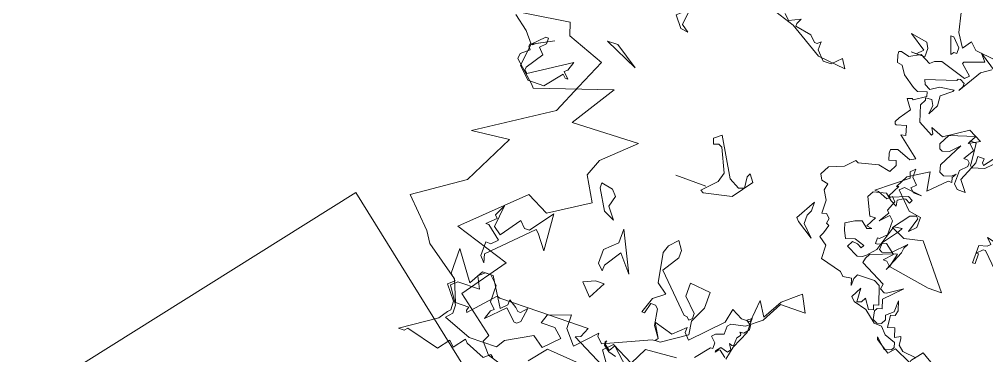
# Model space of a CAD drawing. Header units: metres. Extents: x -71 to 881, y -503 to 661.
# Drawn here: x 115.36 to 122.1, y 470.52 to 472.86 of the extents above; entities that cross this region are included whole.
import ezdxf

# ---------------------------------------------------------------- set-up
doc = ezdxf.new("R2010")
doc.units = ezdxf.units.M
doc.layers.add('04. Pisos', color=8, linetype='Continuous', lineweight=5)
doc.layers.add('ARBRE', color=100, linetype='Continuous', lineweight=13, true_color=0x00ff3f)

# ---------------------------------------------------------------- blocks, each defined once
blk = doc.blocks.new('WMF2', base_point=(0, 0.01))
at = {"color": 251, "lineweight": 0, "true_color": 0x636466}
for points in [[(220.93, -117.85), (217.92, -115.52), (216.01, -113.25), (211.75, -115.52), (215.09, -113.71), (215.69, -113.21), (216.23, -113.25), (216.29, -112.71), (215.78, -112.1), (217.44, -110.7), (217.53, -109.6), (213.13, -105.6), (212.64, -105.02), (197.13, -110.25), (202.88, -101.16), (188.84, -101.73), (195.03, -95.86), (196.4, -92.3), (193.55, -87.25), (201.48, -82.18), (206.17, -84.52), (217.5, -73.62), (205.76, -70.03), (212.07, -61.12), (204.08, -54.99), (204.77, -53.52), (202.84, -51.25), (195.1, -48.95)], [(227.53, -117.47), (210.08, -120.09), (209.21, -117.47), (201.41, -114.58), (204.04, -108.47), (206.64, -102.36), (221.47, -92.77), (213.62, -93.64), (218.84, -83.17), (228.67, -76.4), (223.08, -70.7), (221.59, -68.47), (214.46, -63.39), (212.7, -59.01), (209.83, -58.98), (210.04, -58.28), (209.88, -57.88), (205.22, -63.07), (204.55, -62.86), (196.2, -62.98), (185.71, -63.11), (186.56, -61.11), (187.58, -60.7), (178.92, -56.25)], [(220.57, -50.22), (221.79, -50.2), (214.78, -54.92), (213.59, -56.76), (213.1, -57.26), (213.13, -59.1), (215.47, -61.97), (214.27, -63.08), (215.5, -64.29), (215.56, -69.52), (211.34, -63.72), (209.67, -66.67), (207.37, -66.7), (203.77, -60.91), (202.56, -62.13), (202.58, -63.23), (200.85, -62.15), (200.24, -61.55), (199.64, -61.56), (198.56, -62.79), (199.01, -59.87), (199.61, -59.26), (200.21, -59.24), (202.55, -61.52), (206.05, -57.94), (205.47, -59.78), (204.85, -60.28), (206.1, -61.48), (206.14, -65.01), (207.85, -66.7), (209.07, -66.69), (210.27, -65.56), (209.03, -63.15), (213.66, -63.1), (214.86, -61.99), (212.51, -58.47), (212.49, -56.77), (213.57, -55.55), (207.7, -53.3), (201.85, -53.37), (200.78, -55.09), (195.57, -58.07), (193.11, -56.39), (190.24, -59.36), (192.08, -61.04), (195, -61.01), (194.41, -62.83), (189.81, -64.59), (189.77, -61.68), (187.3, -58.79), (183.33, -62.96), (183.33, -62.37), (182.1, -61.15), (172.77, -65.4), (172.29, -65.4), (171.68, -66.02), (173.43, -68.94), (169.39, -67.77), (166.98, -70.11), (166.96, -69.01), (165.85, -67.81), (160.08, -73.71), (159.5, -76.65), (157.18, -75.46), (155.35, -75.48), (154.92, -80.22), (153.06, -77.33), (150.8, -81.38), (147.91, -83.85), (147.29, -84.34), (145.55, -80.94), (150.8, -80.88), (153.05, -76.72), (155.95, -74.38), (158.86, -73.73), (159.47, -73.11), (159.44, -71.4), (161.14, -70.78), (161.73, -70.16), (160.64, -69.08), (160.62, -67.87), (161.11, -67.86), (163.5, -64.91)], [(166.9, -63.65), (173.36, -63.08), (175.14, -59.53), (179.8, -61.8), (181.48, -60.07), (179.75, -57.65)], [(184.95, -55.88), (192.02, -56.41), (194.9, -52.85)], [(201.82, -51.06), (202.43, -51.55), (203.66, -50.42), (207.69, -52.09), (208.3, -52.68), (210.1, -50.35), (211.21, -51.44), (213, -49.09), (219.97, -50.84), (220.57, -50.22), (220.57, -50.22)], [(156.89, -69.51), (157.43, -66.75)], [(178.61, -59.71), (180.18, -60.09), (181.49, -61.11), (181.56, -61.74), (181.3, -62.07), (181.53, -61.43), (180.22, -60.39), (179.42, -61.68), (175.68, -58.22)], [(157.76, -66.95), (159.09, -68.05), (159.4, -68.02), (159.94, -67.33), (159.98, -67.64), (159.15, -68.6), (157.6, -68.22), (157.12, -68.85), (157.81, -69.96), (157.22, -69.78), (156.92, -69.81), (156.81, -71.58), (156.27, -72.27), (156.3, -72.59), (156.65, -72.85), (155.79, -72.95), (154.94, -73.93), (155.05, -74.81), (156.1, -75.62), (155.22, -76.3), (155.18, -73.27), (156.89, -69.51), (156.89, -69.51)], [(171.68, -66.02), (173.31, -68.24), (173.88, -71.59), (174.47, -72.18), (175.5, -72.18), (176.09, -69.97), (176.66, -69.97), (175.5, -73.22), (173.31, -74.97), (175.5, -76.59), (176.66, -82.74), (176.09, -84.36), (174.47, -86.09), (173.31, -84.36), (173.31, -82.74), (175.5, -79.36), (168.32, -72.18), (167.74, -72.18), (167.15, -71.59), (166.58, -72.18), (166.58, -73.22), (169.36, -76), (169.36, -78.78), (164.96, -78.33), (164.96, -74.97), (166.58, -71.59), (166.11, -68.82), (171.09, -65.45), (172.15, -65.45), (171.68, -66.02), (171.68, -66.02)], [(187.57, -69.19), (189.89, -71.62), (187.57, -72.72), (185.74, -72.72), (187.57, -69.19), (187.57, -69.19)], [(211.1, -72.56), (210.01, -72.56), (208.8, -73.77), (211.73, -76.09), (212.35, -76.09), (210.51, -77.8), (211.1, -78.4), (210.01, -80.71), (210.51, -76.09), (208.8, -74.88), (205.88, -79.01), (204.66, -77.8), (203.56, -77.8), (200.04, -82.55), (199.42, -74.88), (201.73, -77.8), (202.34, -78.4), (210.51, -70.25), (210.01, -68.43), (211.1, -69.64), (211.1, -72.56), (211.1, -72.56)], [(122.21, -79.14), (120.38, -81.45), (117.46, -79.74), (116.86, -80.36), (116.37, -79.14), (116.37, -77.44), (120.38, -78.53), (121.59, -77.44), (121.59, -75.13), (122.69, -75.13), (122.21, -79.14), (122.21, -79.14)], [(184.65, -79.77), (186.95, -76.25), (186.95, -75.04), (188.18, -76.25), (188.18, -79.17), (185.74, -81.48), (185.74, -84.42), (181.72, -76.25), (184.65, -79.77), (184.65, -79.77)], [(114.51, -132.19), (129.81, -142.39), (128.59, -140.94), (132.57, -139.47), (132.73, -139.13), (130.53, -137.19), (131.32, -136.44), (136.79, -138.11), (138.2, -137.61), (139, -136.87), (141.22, -138.01), (143.41, -136.76), (145.13, -137.25), (145.63, -137.09), (145.6, -136.33), (145.13, -134.84), (144.07, -134.71), (142.97, -132.98), (140.36, -131.23), (139.36, -130.72), (137.49, -131.32), (137.22, -130.44), (139.58, -128.86), (139.92, -129.04), (140.84, -128.69), (139.42, -126.79), (141.03, -124.5), (141.52, -123.53), (141.36, -123.04), (141.12, -122.91), (139.13, -123.53), (138.58, -121.59), (139.52, -121.34), (135.03, -117.8), (136.15, -117.21), (139.1, -118.34), (140.49, -117.9), (140.5, -117.08), (140.06, -115.71), (138.68, -116.15), (138.33, -115.23), (139.13, -113.66), (141.69, -114.16), (145.74, -113.14), (146.33, -113.43), (148.12, -111.55), (151.13, -110.32), (152.08, -108.49), (151.44, -107.36), (150.04, -107.03), (150.34, -105.65), (149.29, -103.85), (149.18, -101.08), (148.29, -101.35), (147.47, -100.54), (147.61, -99.46), (147.03, -99.16), (147.51, -97.44), (147.99, -96.52), (146.26, -95.22), (146.17, -92.39), (141.64, -91.28), (140.84, -90.46), (139.13, -90.72), (138.69, -89.34), (138.63, -90.88), (138.17, -91.79), (134.57, -91.91), (133.35, -91.28), (132.09, -87.5), (133.07, -87.18), (132.73, -86.26), (133.71, -85.95), (135.09, -87.89), (135.6, -86.91), (136.47, -86.63), (136.66, -89.45), (137.77, -87.31), (136.97, -86.47), (134.21, -85.79), (131.7, -83.77), (130.11, -83.69), (128.85, -82.3), (126.54, -81.5), (126.24, -80.52), (126.57, -79.87), (128, -79.47), (130.14, -81.38), (129.97, -80.9), (127.04, -78.97), (125.91, -80.36), (118.92, -77.16)], [(121.4, -80.01), (124.34, -80.36), (125.43, -81.26), (125.58, -82.58), (125.74, -83.07), (126.83, -82.4), (127.49, -84.3), (128.86, -83.86), (129.13, -86.37), (128.24, -86.66), (128, -87.76), (128.66, -89.67), (128.66, -87.28), (130.11, -86.07), (129.76, -85.15), (130.27, -84.17), (131.22, -83.92), (132.14, -84.39), (132.47, -86.12), (132.16, -86.71), (131.17, -87.01), (131.77, -88.88), (128.43, -92.34), (131.45, -90.3), (131.93, -90.21), (132.84, -90.68), (132.69, -91.75), (138.01, -94.49), (137.8, -95.54), (137.29, -96.51), (132.41, -98.35), (132.02, -98.48), (132.65, -95.66), (133.11, -94.75), (131.35, -98.96), (131.2, -100.04), (130.7, -101), (133.23, -98.36), (135.1, -97.76), (135.74, -98.1), (135.68, -99.63), (133.33, -102.77), (132.87, -103.68), (134.56, -103.4), (136.24, -97.94), (137.95, -96.02), (138.58, -95.62), (139.55, -95.29), (142.04, -96.56), (141.41, -97.82), (140.33, -97.67), (139.33, -97.16), (139.01, -97.82), (141.07, -98.46), (142.94, -97.86), (143.7, -99.41), (144.2, -100.81), (142.43, -101.88), (141.01, -102.38), (139.61, -101.25), (138.63, -101.56), (139.77, -101.73), (138.66, -103.88), (139.89, -103.76), (141.57, -107.36), (140.9, -108.66), (138.27, -109.27), (136.88, -108.14), (135.58, -107.47), (135.77, -108.71), (134.62, -109.36), (134.22, -109.47), (133.26, -108.98), (132.92, -109.62), (133.89, -110.13), (137.3, -108.77), (137.63, -108.93), (136.36, -111.4), (136.84, -111.24), (135.54, -113.78), (131.42, -116.34), (130.72, -112.44), (127.35, -115.8), (126.6, -115.82), (126.85, -116.77), (126.37, -117.68), (127.17, -116.93), (128.65, -116.47), (129.55, -116.93), (129.96, -118.38), (127.38, -123.37), (129.16, -121.51), (130.54, -121.07), (131.19, -121.4), (131.54, -122.32), (130.4, -124.53), (125.18, -126.19), (126.16, -124.31), (123.96, -125.55), (126.75, -127), (131.48, -123.86), (134.15, -124.91), (133.52, -123.75), (133.68, -123.43), (136.79, -125.04), (137.86, -128.38), (137.23, -129.62), (137.38, -130.11), (136.11, -130.19), (135.51, -129.14), (135.65, -127.24), (134.56, -129.39), (134.72, -131.45), (132.62, -133.14), (132.44, -133.48), (135.45, -133.06), (137.16, -131.97), (138.4, -132.6), (138.75, -133.52), (132.62, -135.52), (132.46, -135.87), (131.99, -135.96), (131.01, -135.45), (131.05, -134.73), (131.55, -133.76), (128.65, -138.59), (126.7, -139.98)], [(193.06, -90.68), (193.06, -91.77), (190.63, -91.29), (189.54, -90.08), (190.15, -87.76), (188.32, -85.45), (190.63, -86.53), (193.06, -90.68), (193.06, -90.68)], [(132.71, -95.54), (133.58, -96.42), (134.37, -96.42), (132.71, -98.1), (134.81, -99.76), (136.47, -98.97), (136.93, -98.97), (136.93, -100.2), (136.47, -100.2), (135.25, -101.44), (135.25, -104.42), (136.12, -105.31), (137.8, -103.54), (136.47, -105.66), (136.93, -106.1), (136.12, -108.22), (136.93, -109.09), (137.8, -108.22), (139.92, -109.09), (140.71, -109.09), (134.81, -113.75), (135.25, -114.99), (134.37, -115.87), (134.37, -114.12), (133.14, -112.88), (134.02, -111.98), (133.14, -111.2), (131.46, -111.2), (135.25, -111.63), (136.12, -110.76), (132.71, -107.41), (130.14, -106.98), (130.14, -104.87), (131.46, -103.54), (130.59, -106.54), (131.03, -106.98), (132.27, -106.54), (134.81, -103.19), (131.92, -101.88), (128.03, -102.76), (120.98, -94.11), (123.89, -94.11), (132.71, -95.54), (132.71, -95.54)], [(151.83, -99.7), (151.83, -97.88), (149.53, -95.56), (153.05, -97.88), (153.66, -98.49), (151.35, -102.62), (151.35, -100.8), (151.83, -99.7), (151.83, -99.7)], [(173.74, -97.12), (171.08, -99.94), (170.47, -101.94), (172.73, -106.71), (173.49, -107.11), (174.53, -106.76), (174.92, -107.91), (173.5, -109.02), (168.96, -101.3), (166.77, -100.11), (165.62, -100.49), (165.9, -102.84), (165.52, -103.6), (164.39, -102.19), (167.39, -98.11), (173.12, -96.81), (173.74, -97.12), (173.74, -97.12)], [(173.09, -98.24), (179.55, -98.24), (173.09, -98.24), (173.09, -98.24)], [(111.88, -106.14), (110.25, -104.06), (110.25, -101.98), (111.34, -103.08), (112.32, -101.98), (115.5, -105.17), (116.06, -105.17), (117.15, -104.06), (116.61, -104.06), (116.61, -101.98), (117.15, -101.98), (117.15, -105.71), (115.5, -106.14), (114.95, -106.7), (116.06, -107.79), (111.34, -106.7), (111.88, -106.14), (111.88, -106.14)], [(216.62, -108.51), (216.01, -113.25), (213.7, -115.58), (213.1, -115.58), (213.1, -114.35), (214.19, -113.25), (213.1, -112.03), (215.41, -108.51), (215.41, -107.9), (214.8, -107.41), (206.64, -112.66), (207.25, -110.82), (207.86, -110.33), (206.64, -109.11), (207.25, -109.11), (207.86, -109.72), (210.77, -106.2), (214.19, -106.2), (216.62, -108.51), (216.62, -108.51)], [(119.97, -122.05), (121.3, -120.73), (123.86, -119.93), (125.08, -116.95), (123.4, -114.83), (125.08, -114.83), (125.96, -115.71), (125.96, -118.61), (124.64, -119.93), (124.64, -120.73), (125.08, -121.17), (125.96, -121.17), (124.64, -123.29), (125.96, -124.6), (125.96, -124.95), (124.64, -124.95), (124.21, -120.73), (124.21, -120.38), (123.86, -119.93), (123.4, -121.17), (123.4, -122.5), (122.09, -122.5), (122.09, -121.61), (121.74, -121.17), (117.52, -126.7)], [(194.63, -115.87), (201.7, -119.08), (199.51, -119.1), (194.63, -115.87), (194.63, -115.87)], [(190.5, -128.76), (189.64, -129.45), (189.46, -131.17), (193.19, -131.13), (193.65, -130.73), (193.32, -133.22), (194.17, -133.3), (194.78, -135.8), (192.24, -131.89), (190.15, -132.02), (190.49, -137.07), (188.78, -136.9), (187.93, -137.58), (188.18, -143.5), (182.86, -137.92), (186.5, -138.74), (187.36, -138.82), (188.57, -127.35), (187.03, -126.24), (188.66, -126.48), (190.5, -128.76), (190.5, -128.76)], [(167.53, -134.78), (172.77, -136.49)], [(169.85, -136.49), (168.76, -135.38), (166.44, -136.49), (166.93, -135.38), (166.93, -134.78), (163.52, -134.17), (162.29, -132.95), (161.69, -132.95), (161.08, -133.55), (161.08, -131.86), (159.38, -130.03), (157.67, -130.03), (155.85, -131.86), (154.74, -130.03), (160.6, -130.65), (167.53, -134.78), (167.53, -134.78)], [(140.36, -139.63), (140.36, -137.8), (143.28, -137.8), (142.18, -137.8), (140.97, -139.01), (144.49, -141.33), (140.97, -140.72), (140.36, -139.63), (140.36, -139.63)], [(134.49, -141.88), (134.49, -140.66), (135.1, -140.66), (135.58, -140.05), (136.81, -143.6), (136.19, -143.6), (134.49, -141.88), (134.49, -141.88)], [(132.52, -143.85), (133.8, -142.07), (135.57, -144.77), (136.49, -148.75), (138.25, -150.51), (134.73, -153.67), (135.57, -154.51), (138.25, -153.67), (139.17, -154.51), (139.17, -154.97), (138.25, -155.89), (138.25, -154.97), (137.42, -154.14), (135.57, -156.36), (133.8, -156.73)], [(126.66, -142.07), (131.11, -142.53), (132.52, -143.85), (132.52, -143.85)]]:
    blk.add_lwpolyline(points, dxfattribs=at)

msp = doc.modelspace()

# ---------------------------------------------------------------- linework, layer by layer
at = {"layer": '04. Pisos'}
msp.add_lwpolyline([(99.4478, 460.2291), (117.7052, 471.6518), (159.9869, 403.7849), (294.2163, 488.2213)], dxfattribs=at)

# ---------------------------------------------------------------- block references
at = {"layer": 'ARBRE', "color": 251, "lineweight": 5, "true_color": 0x636466, "xscale": 0.03451886634015593, "yscale": 0.03451886634015593, "zscale": 0.03451886634015593, "rotation": 160.1685466476646}
msp.add_blockref('WMF2', (124.6156, 466.4797), dxfattribs=at)

doc.saveas('drawing.dxf')
